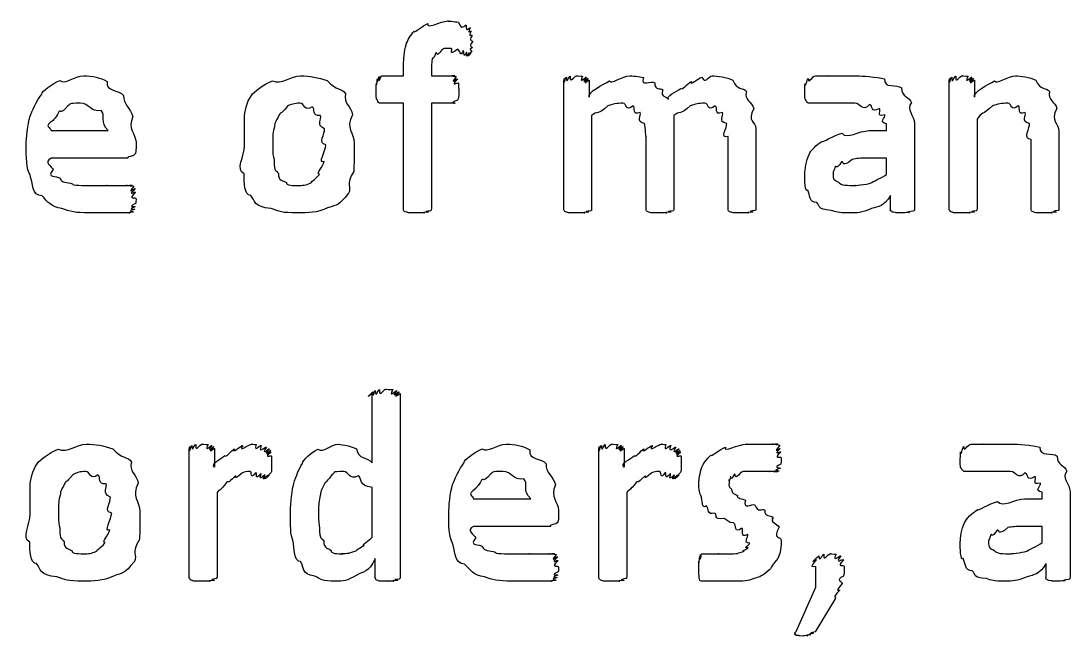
# Model space of a CAD drawing. Header units: millimetres. Extents: x 0 to 216, y 0 to 279.
# Drawn here: x 89.66 to 103.15, y 85.36 to 93.28 of the extents above; entities that cross this region are included whole.
import ezdxf

# ---------------------------------------------------------------- set-up
doc = ezdxf.new("R2010")
doc.units = ezdxf.units.MM
doc.layers.get('0').update_dxf_attribs({"linetype": 'CONTINUOUS'})

msp = doc.modelspace()

# ---------------------------------------------------------------- linework, layer by layer
at = {"color": 0}
for p, q in [((95.4648, 93.0067), (95.4648, 93.0067)), ((94.5776, 92.571), (94.5776, 92.7199)), ((94.9357, 92.6814), (94.9357, 92.571)), ((94.2964, 92.571), (94.5776, 92.571)), ((94.9357, 92.571), (95.2391, 92.571)), ((96.6378, 90.8625), (96.6378, 92.516)), ((96.9627, 92.516), (96.9627, 92.2955)), ((101.593, 90.8625), (101.593, 92.516)), ((101.918, 92.516), (101.918, 92.2955)), ((94.5776, 92.2182), (94.2964, 92.2182)), ((94.5776, 90.8625), (94.5776, 92.2182)), ((95.2391, 92.2182), (94.9357, 92.2182)), ((94.9357, 92.2182), (94.9357, 90.8625)), ((96.9959, 92.0584), (96.9959, 90.8625)), ((98.0542, 92.0584), (98.0542, 90.8625)), ((101.951, 92.0143), (101.951, 90.8625)), ((90.0465, 91.8655), (90.7796, 91.8655)), ((99.1073, 91.893), (99.1073, 90.8625)), ((100.562, 91.8655), (100.788, 91.8655)), ((100.788, 91.8655), (100.788, 91.9536)), ((101.147, 91.9593), (101.147, 90.8625)), ((103.004, 91.8545), (103.004, 90.8625)), ((91.138, 91.7166), (91.138, 91.6562)), ((97.6962, 90.8625), (97.6962, 91.7885)), ((98.7489, 90.8625), (98.7489, 91.7885)), ((102.646, 90.8625), (102.646, 91.7497)), ((93.5799, 91.6838), (93.5799, 91.6838)), ((93.9437, 91.7056), (93.9437, 91.7056)), ((91.0332, 91.5127), (90.0465, 91.5127)), ((100.788, 91.5127), (100.551, 91.5127)), ((100.788, 91.3035), (100.788, 91.5127)), ((100.838, 90.8625), (100.838, 91.0332)), ((94.1751, 87.5908), (94.1751, 88.4837)), ((94.5335, 88.4837), (94.5335, 86.1247)), ((91.8228, 86.1247), (91.8228, 87.7782)), ((92.148, 87.7782), (92.148, 87.5358)), ((97.0883, 86.1247), (97.0883, 87.7782)), ((97.4136, 87.7782), (97.4136, 87.5358)), ((92.8811, 87.5965), (92.8811, 87.5965)), ((98.1467, 87.5965), (98.1467, 87.5965)), ((94.1751, 86.6373), (94.1751, 87.2765)), ((92.1812, 87.2105), (92.1812, 86.1247)), ((95.4786, 87.128), (96.212, 87.128)), ((97.4467, 87.2105), (97.4467, 86.1247)), ((102.562, 87.128), (102.788, 87.128)), ((102.788, 87.128), (102.788, 87.2162)), ((103.146, 87.2215), (103.146, 86.1247)), ((90.8251, 86.946), (90.8251, 86.946)), ((91.1888, 86.9678), (91.1888, 86.9678)), ((96.5701, 86.9791), (96.5701, 86.9184)), ((96.4653, 86.7752), (95.4786, 86.7752)), ((102.788, 86.7752), (102.551, 86.7752)), ((102.788, 86.5657), (102.788, 86.7752)), ((99.4322, 86.5875), (99.4322, 86.5875)), ((94.2139, 86.13), (94.2139, 86.3618)), ((99.8802, 85.9924), (99.8802, 86.257)), ((100.244, 86.257), (100.244, 86.257)), ((102.838, 86.1247), (102.838, 86.2954)), ((99.6266, 85.4244), (99.8802, 85.9924)), ((100.128, 85.8435), (99.8693, 85.4191))]:
    msp.add_line(p, q, dxfattribs=at)
for points in [[(94.7152, 93.1443), (94.7166, 93.1139), (94.8214, 93.2215), (94.8916, 93.2437)], [(94.8916, 93.2437), (94.8602, 93.158), (95.0517, 93.2766), (95.1509, 93.2766)], [(95.1509, 93.2766), (95.1205, 93.2766), (95.2391, 93.2713), (95.2832, 93.26)], [(95.2832, 93.26), (95.3273, 93.1362), (95.3604, 93.2353), (95.3823, 93.2215)], [(95.3823, 93.2215), (95.3742, 93.1115), (95.4236, 93.1997), (95.432, 93.1884)], [(94.6108, 92.9679), (94.6245, 93.0257), (94.6711, 93.1002), (94.7152, 93.1443)], [(95.432, 93.1884), (95.3893, 93.0892), (95.4444, 93.1623), (95.4486, 93.1443)], [(95.4486, 93.1443), (95.4003, 93.0561), (95.4595, 93.1115), (95.4595, 93.0892)], [(95.4595, 93.0892), (95.4045, 93.012), (95.4648, 93.0395), (95.4648, 93.0067)], [(94.5776, 92.7199), (94.5776, 92.7654), (94.5885, 92.8977), (94.6108, 92.9679)], [(95.4595, 92.9294), (95.4003, 92.9128), (95.4567, 92.9019), (95.4539, 92.891)], [(95.4648, 93.0067), (95.4045, 92.946), (95.4624, 92.9474), (95.4595, 92.9294)], [(94.947, 92.7915), (94.9332, 92.6881), (94.9357, 92.7255), (94.9357, 92.6814)], [(94.9911, 92.8688), (94.9523, 92.7502), (94.9579, 92.8247), (94.947, 92.7915)], [(95.068, 92.9072), (94.9925, 92.7876), (95.0129, 92.8867), (94.9911, 92.8688)], [(95.1893, 92.9238), (95.0542, 92.9238), (95.1011, 92.9185), (95.068, 92.9072)], [(95.2775, 92.9128), (95.1357, 92.8053), (95.2225, 92.9238), (95.1893, 92.9238)], [(95.3438, 92.8963), (95.305, 92.7943), (95.3022, 92.9086), (95.2775, 92.9128)], [(95.3879, 92.8744), (95.341, 92.7806), (95.3615, 92.8882), (95.3438, 92.8963)], [(95.4207, 92.8688), (95.3671, 92.7696), (95.4017, 92.8702), (95.3879, 92.8744)], [(95.4373, 92.8744), (95.3823, 92.7696), (95.4278, 92.8688), (95.4207, 92.8688)], [(95.4539, 92.891), (95.3932, 92.7763), (95.4444, 92.8769), (95.4373, 92.8744)], [(90.1569, 92.5103), (90.2229, 92.4525), (90.351, 92.571), (90.4656, 92.571)], [(90.4656, 92.571), (90.5715, 92.571), (90.6833, 92.5463), (90.7687, 92.4994)], [(92.891, 92.505), (93.0092, 92.4525), (93.1333, 92.571), (93.2547, 92.571)], [(93.2547, 92.571), (93.3619, 92.571), (93.4819, 92.5505), (93.5965, 92.5103)], [(94.2301, 92.4775), (94.2315, 92.4126), (94.2372, 92.5174), (94.2414, 92.5326)], [(94.2414, 92.5326), (94.2428, 92.4415), (94.2552, 92.5558), (94.2633, 92.5601)], [(94.2633, 92.5601), (94.2605, 92.4525), (94.2855, 92.571), (94.2964, 92.571)], [(95.2391, 92.571), (95.1424, 92.571), (95.2514, 92.5671), (95.2556, 92.5601)], [(95.2556, 92.5601), (95.1537, 92.4415), (95.268, 92.5463), (95.2722, 92.5326)], [(95.2722, 92.5326), (95.1646, 92.4126), (95.2832, 92.4994), (95.2832, 92.4775)], [(96.6378, 92.516), (96.6378, 92.4235), (96.6392, 92.5297), (96.6431, 92.5382)], [(96.6431, 92.5382), (96.6445, 92.4387), (96.6555, 92.5505), (96.6706, 92.5544)], [(96.6706, 92.5544), (96.6735, 92.45), (96.701, 92.5657), (96.7204, 92.5657)], [(96.7204, 92.5657), (96.7147, 92.4525), (96.7701, 92.571), (96.8029, 92.571)], [(96.8029, 92.571), (96.7768, 92.571), (96.8583, 92.5682), (96.8802, 92.5657)], [(96.8802, 92.5657), (96.8209, 92.45), (96.9186, 92.5615), (96.9299, 92.5544)], [(96.9299, 92.5544), (96.8431, 92.4387), (96.9479, 92.5449), (96.9518, 92.5382)], [(96.9518, 92.5382), (96.8541, 92.4235), (96.9627, 92.523), (96.9627, 92.516)], [(97.2273, 92.505), (97.233, 92.4525), (97.3984, 92.571), (97.4866, 92.571)], [(97.4866, 92.571), (97.5046, 92.571), (97.6104, 92.5629), (97.663, 92.5491)], [(97.663, 92.5491), (97.6104, 92.4235), (97.765, 92.5117), (97.8062, 92.4828)], [(98.2804, 92.4994), (98.2472, 92.4306), (98.3686, 92.5435), (98.4127, 92.5544)], [(98.4127, 92.5544), (98.4525, 92.4525), (98.5008, 92.571), (98.5449, 92.571)], [(98.5449, 92.571), (98.6028, 92.571), (98.7393, 92.552), (98.8095, 92.516)], [(99.7409, 92.4719), (99.7465, 92.4084), (99.7603, 92.516), (99.7797, 92.5382)], [(99.7797, 92.5382), (99.7825, 92.4525), (99.8291, 92.571), (99.8732, 92.571)], [(99.8732, 92.571), (99.8707, 92.571), (99.9684, 92.571), (100.028, 92.571)], [(100.028, 92.571), (99.9892, 92.571), (100.149, 92.571), (100.215, 92.571)], [(100.215, 92.571), (100.243, 92.571), (100.354, 92.571), (100.425, 92.571)], [(100.425, 92.571), (100.444, 92.571), (100.668, 92.5572), (100.761, 92.5326)], [(100.761, 92.5326), (100.746, 92.4017), (100.926, 92.4676), (100.981, 92.4168)], [(101.593, 92.516), (101.593, 92.4235), (101.594, 92.5297), (101.599, 92.5382)], [(101.599, 92.5382), (101.6, 92.4387), (101.611, 92.5505), (101.626, 92.5544)], [(101.626, 92.5544), (101.629, 92.45), (101.656, 92.5657), (101.676, 92.5657)], [(101.676, 92.5657), (101.67, 92.4525), (101.725, 92.571), (101.758, 92.571)], [(101.758, 92.571), (101.732, 92.571), (101.813, 92.5682), (101.836, 92.5657)], [(101.836, 92.5657), (101.776, 92.45), (101.874, 92.5615), (101.885, 92.5544)], [(101.885, 92.5544), (101.799, 92.4387), (101.903, 92.5449), (101.907, 92.5382)], [(101.907, 92.5382), (101.81, 92.4235), (101.918, 92.523), (101.918, 92.516)], [(102.177, 92.505), (102.188, 92.4525), (102.355, 92.571), (102.447, 92.571)], [(102.447, 92.571), (102.5, 92.571), (102.636, 92.552), (102.707, 92.516)], [(89.9252, 92.3339), (89.9213, 92.3727), (90.0645, 92.4691), (90.1569, 92.5103)], [(90.7687, 92.4994), (90.7411, 92.3618), (90.9228, 92.3946), (90.9782, 92.3177)], [(92.6207, 92.3177), (92.6539, 92.3643), (92.7724, 92.4609), (92.891, 92.505)], [(93.5965, 92.5103), (93.7122, 92.3756), (93.792, 92.4168), (93.8332, 92.3396)], [(94.2248, 92.3946), (94.2248, 92.3685), (94.2262, 92.4553), (94.2301, 92.4775)], [(94.2414, 92.257), (94.2248, 92.2736), (94.2248, 92.3315), (94.2248, 92.3946)], [(95.2885, 92.3946), (95.286, 92.2736), (95.2832, 92.286), (95.2722, 92.257)], [(95.2832, 92.4775), (95.286, 92.3685), (95.2885, 92.4278), (95.2885, 92.3946)], [(96.9627, 92.2955), (96.9465, 92.3643), (97.1419, 92.4609), (97.2273, 92.505)], [(97.8062, 92.4828), (97.809, 92.3685), (97.8807, 92.425), (97.911, 92.3893)], [(97.911, 92.3893), (97.8683, 92.2955), (97.9632, 92.3121), (97.9826, 92.268)], [(97.9826, 92.268), (97.9413, 92.3064), (98.0888, 92.3685), (98.1371, 92.4059)], [(98.1371, 92.4059), (98.159, 92.3837), (98.2363, 92.4775), (98.2804, 92.4994)], [(98.8095, 92.516), (98.8646, 92.3794), (98.9418, 92.4292), (98.9859, 92.3671)], [(99.7356, 92.3727), (99.7356, 92.3643), (99.737, 92.45), (99.7409, 92.4719)], [(100.981, 92.4168), (100.977, 92.2983), (101.082, 92.3011), (101.108, 92.2239)], [(101.918, 92.2955), (101.898, 92.3643), (102.092, 92.4609), (102.177, 92.505)], [(102.707, 92.516), (102.762, 92.3794), (102.839, 92.4292), (102.883, 92.3671)], [(89.7763, 92.0531), (89.7957, 92.0997), (89.862, 92.257), (89.9252, 92.3339)], [(90.9782, 92.3177), (90.9683, 92.2073), (91.0731, 92.1494), (91.0992, 92.0475)], [(92.5326, 92.0365), (92.5326, 92.0888), (92.5615, 92.2405), (92.6207, 92.3177)], [(93.8332, 92.3396), (93.7962, 92.2253), (93.9063, 92.1755), (93.9214, 92.0694)], [(94.2964, 92.2182), (94.2467, 92.2182), (94.2523, 92.2306), (94.2414, 92.257)], [(95.2722, 92.257), (95.1509, 92.2182), (95.2528, 92.2182), (95.2391, 92.2182)], [(98.9859, 92.3671), (98.9528, 92.2584), (99.0604, 92.2362), (99.0794, 92.1523)], [(99.7356, 92.3064), (99.7356, 92.2983), (99.7356, 92.3505), (99.7356, 92.3727)], [(99.7521, 92.257), (99.7384, 92.2584), (99.7384, 92.2874), (99.7356, 92.3064)], [(99.774, 92.2295), (99.7536, 92.232), (99.7589, 92.2457), (99.7521, 92.257)], [(102.883, 92.3671), (102.85, 92.2584), (102.957, 92.2362), (102.977, 92.1523)], [(90.2614, 92.1854), (90.1569, 92.0598), (90.1788, 92.1413), (90.1457, 92.1082)], [(90.4215, 92.2182), (90.2476, 92.2182), (90.3083, 92.2073), (90.2614, 92.1854)], [(90.6914, 92.1247), (90.5454, 92.0997), (90.5425, 92.2182), (90.4215, 92.2182)], [(90.7796, 91.8655), (90.6667, 91.9759), (90.7535, 92.0612), (90.6914, 92.1247)], [(93.0836, 92.1798), (92.9763, 92.0489), (93.0081, 92.1163), (92.9792, 92.0694)], [(93.2437, 92.2182), (93.1788, 92.2182), (93.1277, 92.2045), (93.0836, 92.1798)], [(93.4036, 92.1741), (93.3041, 92.0997), (93.3055, 92.2182), (93.2437, 92.2182)], [(93.5083, 92.0584), (93.3923, 92.0447), (93.4477, 92.148), (93.4036, 92.1741)], [(97.2054, 92.1854), (97.0703, 92.0598), (97.0732, 92.1247), (96.9959, 92.0584)], [(97.3984, 92.2182), (97.3169, 92.2182), (97.2714, 92.2073), (97.2054, 92.1854)], [(97.5307, 92.1854), (97.4316, 92.0997), (97.4492, 92.2182), (97.3984, 92.2182)], [(97.6189, 92.0972), (97.5046, 92.0598), (97.5663, 92.166), (97.5307, 92.1854)], [(98.2638, 92.1854), (98.1287, 92.0598), (98.1315, 92.1247), (98.0542, 92.0584)], [(98.4511, 92.2182), (98.3714, 92.2182), (98.3259, 92.2073), (98.2638, 92.1854)], [(98.5834, 92.1854), (98.4857, 92.0997), (98.5023, 92.2182), (98.4511, 92.2182)], [(98.6772, 92.0972), (98.5629, 92.0598), (98.6236, 92.166), (98.5834, 92.1854)], [(99.0794, 92.1523), (98.9887, 91.9759), (99.1073, 91.984), (99.1073, 91.893)], [(99.8015, 92.2182), (99.7687, 92.2182), (99.7811, 92.2211), (99.774, 92.2295)], [(99.8732, 92.2182), (99.7934, 92.2182), (99.8153, 92.2182), (99.8015, 92.2182)], [(99.9945, 92.2182), (99.8594, 92.2182), (99.9063, 92.2182), (99.8732, 92.2182)], [(100.16, 92.2182), (100.073, 92.2182), (100.041, 92.2182), (99.9945, 92.2182)], [(100.38, 92.2182), (100.201, 92.2182), (100.226, 92.2182), (100.16, 92.2182)], [(100.568, 92.2017), (100.474, 92.0997), (100.453, 92.2182), (100.38, 92.2182)], [(100.695, 92.1523), (100.576, 92.0778), (100.619, 92.1907), (100.568, 92.2017)], [(100.766, 92.0694), (100.642, 92.0337), (100.728, 92.13), (100.695, 92.1523)], [(101.108, 92.2239), (101.028, 92.1438), (101.147, 92.0584), (101.147, 91.9593)], [(102.15, 92.1854), (102.019, 92.0598), (102.02, 92.1096), (101.951, 92.0143)], [(102.348, 92.2182), (102.266, 92.2182), (102.216, 92.2073), (102.15, 92.1854)], [(102.481, 92.1854), (102.383, 92.0997), (102.399, 92.2182), (102.348, 92.2182)], [(102.569, 92.0972), (102.456, 92.0598), (102.517, 92.166), (102.481, 92.1854)], [(102.977, 92.1523), (102.886, 91.9759), (103.004, 91.9716), (103.004, 91.8545)], [(89.7269, 91.6838), (89.7269, 91.7621), (89.7435, 91.9427), (89.7763, 92.0531)], [(90.074, 91.9977), (89.9389, 91.9124), (90.0465, 91.9124), (90.0465, 91.8655)], [(90.1457, 92.1082), (90.0934, 91.9977), (90.092, 92.0418), (90.074, 91.9977)], [(91.0992, 92.0475), (91.0195, 91.8834), (91.138, 91.8337), (91.138, 91.7166)], [(92.5326, 91.6725), (92.5326, 91.7512), (92.5326, 91.9261), (92.5326, 92.0365)], [(92.9792, 92.0694), (92.9185, 91.9536), (92.9266, 91.9649), (92.9128, 91.8986)], [(93.5634, 91.8877), (93.4434, 91.9455), (93.533, 92.0101), (93.5083, 92.0584)], [(93.9214, 92.0694), (93.8251, 91.8944), (93.9437, 91.8408), (93.9437, 91.7056)], [(97.6739, 91.9593), (97.5526, 91.9826), (97.6436, 92.0598), (97.6189, 92.0972)], [(98.7323, 91.9593), (98.6109, 91.9826), (98.7019, 92.0598), (98.6772, 92.0972)], [(100.788, 91.9536), (100.673, 91.9674), (100.78, 92.0365), (100.766, 92.0694)], [(102.624, 91.9593), (102.504, 91.9826), (102.593, 92.0598), (102.569, 92.0972)], [(92.9128, 91.8986), (92.892, 91.8242), (92.8963, 91.7677), (92.8963, 91.6947)], [(93.5799, 91.6838), (93.4653, 91.7003), (93.5743, 91.8242), (93.5634, 91.8877)], [(97.6962, 91.7885), (97.6962, 91.7582), (97.6877, 91.9067), (97.6739, 91.9593)], [(98.7489, 91.7885), (98.6331, 91.7582), (98.7432, 91.9067), (98.7323, 91.9593)], [(100.215, 91.8326), (100.276, 91.7469), (100.433, 91.8655), (100.562, 91.8655)], [(102.646, 91.7497), (102.53, 91.7582), (102.638, 91.9067), (102.624, 91.9593)], [(99.7906, 91.5568), (99.8128, 91.6122), (99.8859, 91.6838), (99.9561, 91.7279)], [(99.9561, 91.7279), (99.9518, 91.7028), (100.112, 91.8104), (100.215, 91.8326)], [(89.7763, 91.2978), (89.7269, 91.3613), (89.7269, 91.5363), (89.7269, 91.6838)], [(91.138, 91.6562), (91.138, 91.5568), (91.1271, 91.5681), (91.1049, 91.5458)], [(92.5269, 91.3088), (92.414, 91.3652), (92.5326, 91.5363), (92.5326, 91.6725)], [(92.8963, 91.6947), (92.892, 91.5596), (92.9019, 91.5515), (92.9128, 91.4852)], [(93.5577, 91.4686), (93.4653, 91.4315), (93.5799, 91.6065), (93.5799, 91.6838)], [(93.9437, 91.7056), (93.9437, 91.5088), (93.9408, 91.452), (93.938, 91.3419)], [(90.0465, 91.5127), (89.9389, 91.4576), (90.0546, 91.4079), (90.074, 91.3638)], [(91.1049, 91.5458), (90.9754, 91.5127), (91.0579, 91.5127), (91.0332, 91.5127)], [(92.9128, 91.4852), (92.9143, 91.3144), (92.9418, 91.3652), (92.9679, 91.3144)], [(93.497, 91.3035), (93.4392, 91.3035), (93.5468, 91.4054), (93.5577, 91.4686)], [(99.7356, 91.3144), (99.7356, 91.3543), (99.7536, 91.4866), (99.7906, 91.5568)], [(100.21, 91.4633), (100.132, 91.3476), (100.145, 91.4273), (100.127, 91.4026)], [(100.347, 91.4961), (100.205, 91.3765), (100.245, 91.477), (100.21, 91.4633)], [(100.551, 91.5127), (100.437, 91.5127), (100.405, 91.5074), (100.347, 91.4961)], [(90.074, 91.3638), (89.9763, 91.2551), (90.121, 91.2869), (90.1622, 91.2537)], [(92.6151, 91.0332), (92.5283, 91.0347), (92.5269, 91.2012), (92.5269, 91.3088)], [(92.9679, 91.3144), (92.9651, 91.2153), (93.0286, 91.2276), (93.0727, 91.1987)], [(93.938, 91.3419), (93.8223, 91.1737), (93.9161, 91.1408), (93.872, 91.0608)], [(99.774, 91.0992), (99.7356, 91.0636), (99.7356, 91.2329), (99.7356, 91.3144)], [(100.127, 91.4026), (100.095, 91.2992), (100.099, 91.3543), (100.099, 91.3253)], [(100.099, 91.3253), (100.095, 91.2178), (100.123, 91.2329), (100.171, 91.204)], [(89.9308, 91.0276), (89.7957, 91.0276), (89.8123, 91.1902), (89.7763, 91.2978)], [(90.1622, 91.2537), (90.1746, 91.1931), (90.2561, 91.2001), (90.322, 91.1821)], [(90.322, 91.1821), (90.3069, 91.1599), (90.4681, 91.1599), (90.5648, 91.1599)], [(93.0727, 91.1987), (93.0533, 91.1599), (93.1718, 91.1599), (93.2381, 91.1599)], [(93.2381, 91.1599), (93.296, 91.1599), (93.3482, 91.1722), (93.3923, 91.1987)], [(93.3923, 91.1987), (93.3842, 91.211), (93.4709, 91.2594), (93.497, 91.3035)], [(100.171, 91.204), (100.195, 91.1599), (100.294, 91.1599), (100.386, 91.1599)], [(100.386, 91.1599), (100.36, 91.1599), (100.526, 91.1712), (100.59, 91.1931)], [(100.59, 91.1931), (100.602, 91.2068), (100.718, 91.2551), (100.788, 91.3035)], [(90.5648, 91.1599), (90.5979, 91.1599), (90.7094, 91.1599), (90.7687, 91.1599)], [(90.7687, 91.1599), (90.715, 91.1599), (90.8763, 91.1599), (90.9175, 91.1599)], [(90.9175, 91.1599), (90.9175, 91.1599), (90.9959, 91.1599), (91.0223, 91.1599)], [(91.0223, 91.1599), (90.9726, 91.1599), (91.0731, 91.1599), (91.0883, 91.1599)], [(91.0883, 91.1599), (90.9973, 91.1599), (91.1063, 91.156), (91.1105, 91.149)], [(91.1105, 91.149), (91.0085, 91.0304), (91.1229, 91.1352), (91.1271, 91.1214)], [(91.1271, 91.1214), (91.0167, 91.0057), (91.1324, 91.0939), (91.1324, 91.0717)], [(91.1324, 91.0717), (91.0195, 90.9616), (91.138, 91.0223), (91.138, 90.9891)], [(93.872, 91.0608), (93.7341, 90.8953), (93.7369, 90.9175), (93.6018, 90.8734)], [(99.8897, 90.9394), (99.7906, 90.9394), (99.803, 91.0361), (99.774, 91.0992)], [(90.1845, 90.8625), (90.0493, 90.8801), (89.9996, 90.9532), (89.9308, 91.0276)], [(91.1324, 90.9285), (91.0167, 90.8734), (91.1296, 90.8981), (91.1271, 90.8844)], [(91.138, 90.9891), (91.138, 90.9066), (91.1352, 90.9465), (91.1324, 90.9285)], [(92.8744, 90.8625), (92.6454, 90.8844), (92.673, 90.9588), (92.6151, 91.0332)], [(100.072, 90.8403), (99.8897, 90.8512), (99.9409, 90.8953), (99.8897, 90.9394)], [(100.838, 91.0332), (100.75, 90.8801), (100.683, 90.8981), (100.595, 90.8625)], [(90.5316, 90.8071), (90.3661, 90.8071), (90.2836, 90.8251), (90.1845, 90.8625)], [(90.7464, 90.8071), (90.5757, 90.8071), (90.6089, 90.8071), (90.5316, 90.8071)], [(90.9228, 90.8071), (90.8251, 90.8071), (90.8128, 90.8071), (90.7464, 90.8071)], [(91.0498, 90.8071), (90.9285, 90.8071), (90.974, 90.8071), (90.9228, 90.8071)], [(91.1049, 90.8184), (90.9948, 90.8071), (91.083, 90.8071), (91.0498, 90.8071)], [(91.1214, 90.8512), (91.0057, 90.8251), (91.1119, 90.8293), (91.1049, 90.8184)], [(91.1271, 90.8844), (91.0124, 90.8473), (91.1243, 90.8625), (91.1214, 90.8512)], [(93.2215, 90.8071), (92.9954, 90.8071), (92.9915, 90.8251), (92.8744, 90.8625)], [(93.6018, 90.8734), (93.4653, 90.8071), (93.3429, 90.8071), (93.2215, 90.8071)], [(94.5829, 90.8346), (94.5776, 90.8322), (94.5776, 90.8512), (94.5776, 90.8625)], [(94.6161, 90.8184), (94.5885, 90.8209), (94.59, 90.8308), (94.5829, 90.8346)], [(94.6711, 90.8071), (94.6175, 90.8099), (94.6298, 90.8142), (94.6161, 90.8184)], [(94.7593, 90.8071), (94.6616, 90.8071), (94.6933, 90.8071), (94.6711, 90.8071)], [(94.8422, 90.8071), (94.7318, 90.8071), (94.7924, 90.8071), (94.7593, 90.8071)], [(94.8972, 90.8184), (94.7759, 90.8099), (94.8641, 90.8099), (94.8422, 90.8071)], [(94.9247, 90.8346), (94.8048, 90.8209), (94.911, 90.8251), (94.8972, 90.8184)], [(94.9357, 90.8625), (94.9332, 90.8322), (94.9318, 90.8417), (94.9247, 90.8346)], [(96.6431, 90.8403), (96.6378, 90.836), (96.6378, 90.854), (96.6378, 90.8625)], [(96.6706, 90.8184), (96.6488, 90.8209), (96.6502, 90.8322), (96.6431, 90.8403)], [(96.726, 90.8071), (96.6735, 90.8099), (96.6844, 90.8142), (96.6706, 90.8184)], [(96.8142, 90.8071), (96.7218, 90.8071), (96.7507, 90.8071), (96.726, 90.8071)], [(96.9024, 90.8071), (96.792, 90.8071), (96.8498, 90.8071), (96.8142, 90.8071)], [(96.9574, 90.8184), (96.8389, 90.8099), (96.9271, 90.8099), (96.9024, 90.8071)], [(96.985, 90.8346), (96.865, 90.8209), (96.9712, 90.8251), (96.9574, 90.8184)], [(96.9959, 90.8625), (96.9931, 90.8322), (96.992, 90.8417), (96.985, 90.8346)], [(97.7015, 90.8346), (97.6962, 90.8322), (97.6962, 90.8512), (97.6962, 90.8625)], [(97.729, 90.8184), (97.7071, 90.8209), (97.7085, 90.8308), (97.7015, 90.8346)], [(97.7844, 90.8071), (97.7318, 90.8099), (97.7427, 90.8142), (97.729, 90.8184)], [(97.8725, 90.8071), (97.7801, 90.8071), (97.809, 90.8071), (97.7844, 90.8071)], [(97.9607, 90.8071), (97.8503, 90.8071), (97.9082, 90.8071), (97.8725, 90.8071)], [(98.0158, 90.8184), (97.8944, 90.8099), (97.9826, 90.8099), (97.9607, 90.8071)], [(98.0433, 90.8346), (97.9234, 90.8209), (98.0295, 90.8251), (98.0158, 90.8184)], [(98.0542, 90.8625), (98.0514, 90.8322), (98.0503, 90.8417), (98.0433, 90.8346)], [(98.7545, 90.8346), (98.7503, 90.8322), (98.7489, 90.8512), (98.7489, 90.8625)], [(98.7873, 90.8184), (98.7612, 90.8209), (98.7612, 90.8308), (98.7545, 90.8346)], [(98.8427, 90.8071), (98.7901, 90.8099), (98.8011, 90.8142), (98.7873, 90.8184)], [(98.9309, 90.8071), (98.8342, 90.8071), (98.8646, 90.8071), (98.8427, 90.8071)], [(99.0134, 90.8071), (98.9044, 90.8071), (98.9637, 90.8071), (98.9309, 90.8071)], [(99.0685, 90.8184), (98.9528, 90.8099), (99.0381, 90.8099), (99.0134, 90.8071)], [(99.096, 90.8403), (98.9775, 90.8209), (99.0822, 90.8251), (99.0685, 90.8184)], [(99.1073, 90.8625), (99.1073, 90.836), (99.103, 90.8473), (99.096, 90.8403)], [(100.314, 90.8071), (100.15, 90.8071), (100.145, 90.8184), (100.072, 90.8403)], [(100.595, 90.8625), (100.455, 90.8071), (100.414, 90.8071), (100.314, 90.8071)], [(100.855, 90.8293), (100.823, 90.8293), (100.838, 90.8473), (100.838, 90.8625)], [(100.904, 90.8128), (100.845, 90.8142), (100.866, 90.8209), (100.855, 90.8293)], [(100.992, 90.8071), (100.889, 90.8071), (100.926, 90.8085), (100.904, 90.8128)], [(101.08, 90.8128), (100.966, 90.8071), (101.032, 90.8071), (100.992, 90.8071)], [(101.13, 90.8293), (101.006, 90.8142), (101.103, 90.8156), (101.08, 90.8128)], [(101.147, 90.8625), (101.147, 90.8293), (101.141, 90.836), (101.13, 90.8293)], [(101.599, 90.8403), (101.593, 90.836), (101.593, 90.854), (101.593, 90.8625)], [(101.626, 90.8184), (101.604, 90.8209), (101.606, 90.8322), (101.599, 90.8403)], [(101.681, 90.8071), (101.629, 90.8099), (101.64, 90.8142), (101.626, 90.8184)], [(101.769, 90.8071), (101.677, 90.8071), (101.706, 90.8071), (101.681, 90.8071)], [(101.858, 90.8071), (101.747, 90.8071), (101.805, 90.8071), (101.769, 90.8071)], [(101.913, 90.8184), (101.794, 90.8099), (101.883, 90.8099), (101.858, 90.8071)], [(101.94, 90.8346), (101.82, 90.8209), (101.927, 90.8251), (101.913, 90.8184)], [(101.951, 90.8625), (101.949, 90.8322), (101.947, 90.8417), (101.94, 90.8346)], [(102.651, 90.8346), (102.647, 90.8322), (102.646, 90.8512), (102.646, 90.8625)], [(102.679, 90.8184), (102.658, 90.8209), (102.658, 90.8308), (102.651, 90.8346)], [(102.734, 90.8071), (102.684, 90.8099), (102.693, 90.8142), (102.679, 90.8184)], [(102.828, 90.8071), (102.731, 90.8071), (102.759, 90.8071), (102.734, 90.8071)], [(102.911, 90.8071), (102.802, 90.8071), (102.861, 90.8071), (102.828, 90.8071)], [(102.966, 90.8184), (102.85, 90.8099), (102.935, 90.8099), (102.911, 90.8071)], [(102.993, 90.8403), (102.875, 90.8209), (102.979, 90.8251), (102.966, 90.8184)], [(103.004, 90.8625), (103.004, 90.836), (103, 90.8473), (102.993, 90.8403)], [(94.1751, 88.4837), (94.0594, 88.3916), (94.1765, 88.4975), (94.1807, 88.5059)], [(94.1807, 88.5059), (94.1874, 88.4068), (94.1987, 88.5183), (94.2139, 88.5225)], [(94.2139, 88.5225), (94.2164, 88.4135), (94.2467, 88.5292), (94.2689, 88.5335)], [(94.2689, 88.5335), (94.2605, 88.4206), (94.3183, 88.5391), (94.3515, 88.5391)], [(94.3515, 88.5391), (94.331, 88.5391), (94.4178, 88.5363), (94.4397, 88.5335)], [(94.4397, 88.5335), (94.3751, 88.4135), (94.4785, 88.5254), (94.4894, 88.5225)], [(94.4894, 88.5225), (94.4012, 88.4068), (94.5141, 88.5126), (94.5226, 88.5059)], [(94.5226, 88.5059), (94.415, 88.3916), (94.5335, 88.4908), (94.5335, 88.4837)], [(90.1361, 87.7672), (90.2547, 87.715), (90.3785, 87.8336), (90.4998, 87.8336)], [(90.4998, 87.8336), (90.6074, 87.8336), (90.7274, 87.8127), (90.8417, 87.7729)], [(91.8228, 87.7782), (91.8228, 87.6861), (91.8242, 87.7919), (91.8284, 87.8004)], [(91.8284, 87.8004), (91.8298, 87.7013), (91.8408, 87.8127), (91.8559, 87.817)], [(91.8559, 87.817), (91.8587, 87.7122), (91.8863, 87.8279), (91.9057, 87.8279)], [(91.9057, 87.8279), (91.9, 87.715), (91.9551, 87.8336), (91.9882, 87.8336)], [(91.9882, 87.8336), (91.9621, 87.8336), (92.0433, 87.8307), (92.0655, 87.8279)], [(92.0655, 87.8279), (92.0062, 87.7122), (92.1039, 87.8237), (92.1149, 87.817)], [(92.1149, 87.817), (92.0281, 87.7013), (92.1329, 87.8071), (92.1371, 87.8004)], [(92.1371, 87.8004), (92.039, 87.6861), (92.148, 87.7852), (92.148, 87.7782)], [(92.4017, 87.7729), (92.3629, 87.697), (92.4747, 87.8085), (92.5117, 87.817)], [(92.5117, 87.817), (92.4401, 87.715), (92.5904, 87.8336), (92.6275, 87.8336)], [(92.6275, 87.8336), (92.6084, 87.8336), (92.6606, 87.8307), (92.6828, 87.8279)], [(92.6828, 87.8279), (92.6525, 87.7122), (92.7269, 87.8237), (92.7488, 87.817)], [(92.7488, 87.817), (92.7005, 87.697), (92.7957, 87.8018), (92.8151, 87.7947)], [(93.4752, 87.7672), (93.5524, 87.715), (93.6406, 87.8336), (93.7398, 87.8336)], [(93.7398, 87.8336), (93.7355, 87.8336), (93.901, 87.8127), (93.9712, 87.7729)], [(95.589, 87.7729), (95.655, 87.715), (95.7834, 87.8336), (95.8977, 87.8336)], [(95.8977, 87.8336), (96.0039, 87.8336), (96.1154, 87.8085), (96.2007, 87.7616)], [(97.0883, 87.7782), (97.0883, 87.6861), (97.0897, 87.7919), (97.094, 87.8004)], [(97.094, 87.8004), (97.095, 87.7013), (97.1063, 87.8127), (97.1215, 87.817)], [(97.1215, 87.817), (97.1243, 87.7122), (97.1518, 87.8279), (97.1709, 87.8279)], [(97.1709, 87.8279), (97.1656, 87.715), (97.2206, 87.8336), (97.2538, 87.8336)], [(97.2538, 87.8336), (97.2273, 87.8336), (97.3088, 87.8307), (97.3307, 87.8279)], [(97.3307, 87.8279), (97.2714, 87.7122), (97.3695, 87.8237), (97.3804, 87.817)], [(97.3804, 87.817), (97.2936, 87.7013), (97.3984, 87.8071), (97.4026, 87.8004)], [(97.4026, 87.8004), (97.3046, 87.6861), (97.4136, 87.7852), (97.4136, 87.7782)], [(97.6672, 87.7729), (97.6284, 87.697), (97.7403, 87.8085), (97.7773, 87.817)], [(97.7773, 87.817), (97.7057, 87.715), (97.856, 87.8336), (97.893, 87.8336)], [(97.893, 87.8336), (97.874, 87.8336), (97.9262, 87.8307), (97.948, 87.8279)], [(97.948, 87.8279), (97.9181, 87.7122), (97.9921, 87.8237), (98.0144, 87.817)], [(98.0144, 87.817), (97.966, 87.697), (98.0613, 87.8018), (98.0803, 87.7947)], [(98.7157, 87.7947), (98.6786, 87.715), (98.8826, 87.8336), (98.9859, 87.8336)], [(98.9859, 87.8336), (98.9432, 87.8336), (99.0741, 87.8336), (99.1182, 87.8336)], [(99.1182, 87.8336), (99.1485, 87.8336), (99.2022, 87.8336), (99.2396, 87.8336)], [(99.2396, 87.8336), (99.223, 87.8336), (99.3069, 87.8336), (99.3331, 87.8336)], [(99.3331, 87.8336), (99.2738, 87.8336), (99.3771, 87.8336), (99.3881, 87.8336)], [(99.3881, 87.8336), (99.2999, 87.8336), (99.4117, 87.8279), (99.4159, 87.817)], [(99.4159, 87.817), (99.3069, 87.6928), (99.4212, 87.7919), (99.4212, 87.7782)], [(101.74, 87.7341), (101.746, 87.6709), (101.76, 87.7782), (101.779, 87.8004)], [(101.779, 87.8004), (101.782, 87.715), (101.829, 87.8336), (101.873, 87.8336)], [(101.873, 87.8336), (101.87, 87.8336), (101.968, 87.8336), (102.027, 87.8336)], [(102.027, 87.8336), (101.989, 87.8336), (102.149, 87.8336), (102.215, 87.8336)], [(102.215, 87.8336), (102.242, 87.8336), (102.354, 87.8336), (102.424, 87.8336)], [(102.424, 87.8336), (102.443, 87.8336), (102.668, 87.8198), (102.76, 87.7947)], [(89.8659, 87.5799), (89.8991, 87.6268), (90.0176, 87.7231), (90.1361, 87.7672)], [(90.8417, 87.7729), (90.9574, 87.6378), (91.0375, 87.679), (91.0788, 87.6018)], [(92.148, 87.5358), (92.0873, 87.5799), (92.239, 87.6473), (92.2803, 87.6847)], [(92.2803, 87.6847), (92.2884, 87.6529), (92.3643, 87.7507), (92.4017, 87.7729)], [(92.8151, 87.7947), (92.7379, 87.6819), (92.8455, 87.7796), (92.8536, 87.7729)], [(92.8536, 87.7729), (92.7516, 87.6681), (92.8659, 87.7577), (92.8702, 87.7507)], [(92.8702, 87.7507), (92.7597, 87.6572), (92.8758, 87.7397), (92.8758, 87.7288)], [(92.8758, 87.7288), (92.7626, 87.6349), (92.8811, 87.7013), (92.8811, 87.679)], [(92.8811, 87.679), (92.8811, 87.5937), (92.8811, 87.6321), (92.8811, 87.5965)], [(93.2766, 87.5852), (93.2794, 87.6307), (93.3979, 87.726), (93.4752, 87.7672)], [(93.9712, 87.7729), (93.9934, 87.6349), (94.1091, 87.6709), (94.1751, 87.5908)], [(95.3576, 87.5965), (95.3534, 87.6349), (95.4966, 87.7316), (95.589, 87.7729)], [(96.2007, 87.7616), (96.1732, 87.624), (96.3553, 87.6572), (96.4103, 87.5799)], [(97.4136, 87.5358), (97.3529, 87.5799), (97.5046, 87.6473), (97.5459, 87.6847)], [(97.5459, 87.6847), (97.554, 87.6529), (97.6298, 87.7507), (97.6672, 87.7729)], [(98.0803, 87.7947), (98.0034, 87.6819), (98.1107, 87.7796), (98.1191, 87.7729)], [(98.1191, 87.7729), (98.0172, 87.6681), (98.1315, 87.7577), (98.1357, 87.7507)], [(98.1357, 87.7507), (98.0253, 87.6572), (98.141, 87.7397), (98.141, 87.7288)], [(98.141, 87.7288), (98.0281, 87.6349), (98.1467, 87.7013), (98.1467, 87.679)], [(98.1467, 87.679), (98.1467, 87.5937), (98.1467, 87.6321), (98.1467, 87.5965)], [(98.4127, 87.5358), (98.425, 87.5757), (98.4761, 87.6459), (98.5284, 87.69)], [(98.5284, 87.69), (98.5284, 87.6639), (98.6413, 87.7686), (98.7157, 87.7947)], [(99.4212, 87.7782), (99.3112, 87.6681), (99.4269, 87.7507), (99.4269, 87.7288)], [(99.4269, 87.7288), (99.314, 87.6268), (99.4322, 87.6861), (99.4322, 87.6572)], [(101.735, 87.6349), (101.735, 87.6268), (101.737, 87.7122), (101.74, 87.7341)], [(102.76, 87.7947), (102.745, 87.6639), (102.926, 87.7302), (102.981, 87.679)], [(102.981, 87.679), (102.977, 87.5605), (103.081, 87.5633), (103.107, 87.4861)], [(89.7777, 87.2987), (89.7777, 87.351), (89.8066, 87.5026), (89.8659, 87.5799)], [(91.0788, 87.6018), (91.0414, 87.4875), (91.1518, 87.4377), (91.1669, 87.3319)], [(92.8811, 87.5965), (92.8811, 87.5249), (92.8811, 87.5358), (92.8811, 87.5136)], [(93.1609, 87.3044), (93.1732, 87.3552), (93.2243, 87.5083), (93.2766, 87.5852)], [(95.2087, 87.3153), (95.2281, 87.3622), (95.2941, 87.5192), (95.3576, 87.5965)], [(96.4103, 87.5799), (96.4008, 87.4695), (96.5055, 87.4116), (96.5316, 87.3097)], [(98.1467, 87.5965), (98.1467, 87.5249), (98.1467, 87.5358), (98.1467, 87.5136)], [(98.3739, 87.3538), (98.3739, 87.3442), (98.3865, 87.4808), (98.4127, 87.5358)], [(99.4269, 87.5743), (99.3112, 87.5206), (99.4241, 87.533), (99.4212, 87.5192)], [(99.4322, 87.6572), (99.4322, 87.569), (99.4297, 87.5993), (99.4269, 87.5743)], [(101.735, 87.569), (101.735, 87.5605), (101.735, 87.6131), (101.735, 87.6349)], [(101.752, 87.5192), (101.738, 87.5206), (101.738, 87.5496), (101.735, 87.569)], [(90.3291, 87.442), (90.2215, 87.3111), (90.2533, 87.3788), (90.2243, 87.3319)], [(90.4889, 87.4808), (90.424, 87.4808), (90.3732, 87.467), (90.3291, 87.442)], [(90.6487, 87.4367), (90.5496, 87.3622), (90.551, 87.4808), (90.4889, 87.4808)], [(90.7535, 87.3206), (90.6378, 87.3069), (90.6928, 87.4102), (90.6487, 87.4367)], [(92.4126, 87.4201), (92.2997, 87.3044), (92.3424, 87.3732), (92.3025, 87.3372)], [(92.5064, 87.4642), (92.3657, 87.3442), (92.4458, 87.442), (92.4126, 87.4201)], [(92.6056, 87.4808), (92.5463, 87.4808), (92.5393, 87.4751), (92.5064, 87.4642)], [(92.6772, 87.4695), (92.6056, 87.3622), (92.6303, 87.4808), (92.6056, 87.4808)], [(92.7435, 87.4529), (92.6525, 87.351), (92.7019, 87.4656), (92.6772, 87.4695)], [(92.7929, 87.4367), (92.6895, 87.34), (92.7612, 87.449), (92.7435, 87.4529)], [(92.8317, 87.431), (92.7185, 87.3291), (92.8067, 87.4324), (92.7929, 87.4367)], [(92.8536, 87.4367), (92.7407, 87.3291), (92.8426, 87.431), (92.8317, 87.431)], [(92.8702, 87.4642), (92.7516, 87.34), (92.8606, 87.4434), (92.8536, 87.4367)], [(92.8811, 87.5136), (92.8811, 87.4808), (92.8769, 87.4751), (92.8702, 87.4642)], [(93.6569, 87.4367), (93.5549, 87.3044), (93.5824, 87.3661), (93.5577, 87.3153)], [(93.8114, 87.4808), (93.6406, 87.4808), (93.701, 87.4656), (93.6569, 87.4367)], [(93.9934, 87.4254), (93.8788, 87.3622), (93.8735, 87.4808), (93.8114, 87.4808)], [(94.1751, 87.2765), (93.9959, 87.2931), (94.0513, 87.3926), (93.9934, 87.4254)], [(95.6938, 87.4476), (95.589, 87.322), (95.6109, 87.4035), (95.5781, 87.3704)], [(95.8536, 87.4808), (95.68, 87.4808), (95.7407, 87.4695), (95.6938, 87.4476)], [(96.1238, 87.3869), (95.9778, 87.3622), (95.975, 87.4808), (95.8536, 87.4808)], [(97.6782, 87.4201), (97.5653, 87.3044), (97.608, 87.3732), (97.5678, 87.3372)], [(97.7717, 87.4642), (97.6313, 87.3442), (97.7113, 87.442), (97.6782, 87.4201)], [(97.8711, 87.4808), (97.8119, 87.4808), (97.8048, 87.4751), (97.7717, 87.4642)], [(97.9428, 87.4695), (97.8711, 87.3622), (97.8958, 87.4808), (97.8711, 87.4808)], [(98.0087, 87.4529), (97.9181, 87.351), (97.9674, 87.4656), (97.9428, 87.4695)], [(98.0585, 87.4367), (97.9551, 87.34), (98.0267, 87.449), (98.0087, 87.4529)], [(98.0969, 87.431), (97.984, 87.3291), (98.0722, 87.4324), (98.0585, 87.4367)], [(98.1191, 87.4367), (98.0062, 87.3291), (98.1082, 87.431), (98.0969, 87.431)], [(98.1357, 87.4642), (98.0172, 87.34), (98.1258, 87.4434), (98.1191, 87.4367)], [(98.1467, 87.5136), (98.1467, 87.4808), (98.1424, 87.4751), (98.1357, 87.4642)], [(98.782, 87.4145), (98.7517, 87.3069), (98.7654, 87.3898), (98.7654, 87.376)], [(98.8314, 87.4476), (98.7735, 87.3333), (98.7929, 87.4282), (98.782, 87.4145)], [(98.9143, 87.4695), (98.8176, 87.351), (98.8536, 87.4586), (98.8314, 87.4476)], [(99.0353, 87.4808), (98.8882, 87.4808), (98.9499, 87.4765), (98.9143, 87.4695)], [(99.1732, 87.4808), (99.1016, 87.4808), (99.0865, 87.4808), (99.0353, 87.4808)], [(99.278, 87.4808), (99.1817, 87.4808), (99.2131, 87.4808), (99.1732, 87.4808)], [(99.3496, 87.4808), (99.241, 87.4808), (99.3069, 87.4808), (99.278, 87.4808)], [(99.3881, 87.4808), (99.278, 87.4808), (99.3676, 87.4808), (99.3496, 87.4808)], [(99.4047, 87.4861), (99.2918, 87.4808), (99.3951, 87.4808), (99.3881, 87.4808)], [(99.4212, 87.5192), (99.3027, 87.4917), (99.4117, 87.4931), (99.4047, 87.4861)], [(101.774, 87.4917), (101.753, 87.4945), (101.758, 87.5083), (101.752, 87.5192)], [(101.801, 87.4808), (101.768, 87.4808), (101.781, 87.4832), (101.774, 87.4917)], [(101.873, 87.4808), (101.793, 87.4808), (101.815, 87.4808), (101.801, 87.4808)], [(101.994, 87.4808), (101.859, 87.4808), (101.906, 87.4808), (101.873, 87.4808)], [(102.16, 87.4808), (102.073, 87.4808), (102.041, 87.4808), (101.994, 87.4808)], [(102.38, 87.4808), (102.201, 87.4808), (102.225, 87.4808), (102.16, 87.4808)], [(102.567, 87.4642), (102.474, 87.3622), (102.453, 87.4808), (102.38, 87.4808)], [(102.694, 87.4145), (102.576, 87.34), (102.618, 87.4529), (102.567, 87.4642)], [(102.766, 87.3319), (102.642, 87.2959), (102.727, 87.3926), (102.694, 87.4145)], [(103.107, 87.4861), (103.028, 87.4063), (103.146, 87.3206), (103.146, 87.2215)], [(89.7777, 86.935), (89.7777, 87.0133), (89.7777, 87.1883), (89.7777, 87.2987)], [(90.2243, 87.3319), (90.1637, 87.2162), (90.1718, 87.2271), (90.158, 87.1608)], [(90.8085, 87.1499), (90.6886, 87.2077), (90.7782, 87.2726), (90.7535, 87.3206)], [(91.1669, 87.3319), (91.0703, 87.1569), (91.1888, 87.103), (91.1888, 86.9678)], [(92.3025, 87.3372), (92.2225, 87.2338), (92.2253, 87.2613), (92.1812, 87.2105)], [(93.1224, 86.9294), (93.1224, 87.0176), (93.1347, 87.194), (93.1609, 87.3044)], [(93.5577, 87.3153), (93.5041, 87.2049), (93.5136, 87.212), (93.5027, 87.1499)], [(95.159, 86.946), (95.159, 87.0246), (95.1756, 87.2049), (95.2087, 87.3153)], [(95.5065, 87.2603), (95.3714, 87.1746), (95.4786, 87.1746), (95.4786, 87.128)], [(95.5781, 87.3704), (95.5255, 87.2603), (95.5241, 87.3044), (95.5065, 87.2603)], [(96.212, 87.128), (96.0988, 87.2381), (96.1856, 87.3234), (96.1238, 87.3869)], [(96.5316, 87.3097), (96.4516, 87.1456), (96.5701, 87.0962), (96.5701, 86.9791)], [(97.5678, 87.3372), (97.488, 87.2338), (97.4908, 87.2613), (97.4467, 87.2105)], [(98.4017, 87.1721), (98.3739, 87.2077), (98.3739, 87.2836), (98.3739, 87.3538)], [(98.7654, 87.376), (98.7517, 87.2451), (98.7735, 87.2878), (98.7929, 87.2546)], [(102.788, 87.2162), (102.672, 87.23), (102.78, 87.2987), (102.766, 87.3319)], [(90.158, 87.1608), (90.1375, 87.0864), (90.1418, 87.0299), (90.1418, 86.9569)], [(90.8251, 86.946), (90.7108, 86.9625), (90.8195, 87.0864), (90.8085, 87.1499)], [(93.5027, 87.1499), (93.4819, 87.0797), (93.4861, 87.0246), (93.4861, 86.9625)], [(98.4733, 87.0398), (98.4098, 86.9872), (98.4194, 87.1195), (98.4017, 87.1721)], [(98.7929, 87.2546), (98.7929, 87.183), (98.8399, 87.1968), (98.8702, 87.1721)], [(98.8702, 87.1721), (98.855, 87.1347), (98.9376, 87.1291), (98.975, 87.1114)], [(102.215, 87.0948), (102.275, 87.0095), (102.432, 87.128), (102.562, 87.128)], [(98.5781, 86.946), (98.4733, 86.9142), (98.5061, 87.0024), (98.4733, 87.0398)], [(98.975, 87.1114), (98.9323, 86.9805), (99.0547, 87.0726), (99.096, 87.0507)], [(99.096, 87.0507), (99.1348, 86.9403), (99.1817, 87.0095), (99.223, 86.9844)], [(101.79, 86.8193), (101.812, 86.8743), (101.885, 86.946), (101.956, 86.9901)], [(101.956, 86.9901), (101.951, 86.9654), (102.111, 87.0726), (102.215, 87.0948)], [(89.7724, 86.571), (89.6592, 86.6278), (89.7777, 86.7985), (89.7777, 86.935)], [(90.1418, 86.9569), (90.1375, 86.8218), (90.1471, 86.8137), (90.158, 86.7473)], [(90.8032, 86.7311), (90.7108, 86.6937), (90.8251, 86.8687), (90.8251, 86.946)], [(91.1888, 86.9678), (91.1888, 86.771), (91.186, 86.7145), (91.1835, 86.6041)], [(93.1556, 86.5988), (93.1224, 86.6454), (93.1224, 86.8151), (93.1224, 86.9294)], [(93.4861, 86.9625), (93.4819, 86.8303), (93.4889, 86.8246), (93.497, 86.7586)], [(95.2087, 86.56), (95.159, 86.6235), (95.159, 86.7985), (95.159, 86.946)], [(96.5701, 86.9184), (96.5701, 86.8193), (96.5592, 86.8303), (96.5369, 86.808)], [(98.6991, 86.8743), (98.5502, 86.8634), (98.618, 86.9199), (98.5781, 86.946)], [(98.8205, 86.8193), (98.7517, 86.8218), (98.7432, 86.8549), (98.6991, 86.8743)], [(99.223, 86.9844), (99.2145, 86.8881), (99.2974, 86.9266), (99.3278, 86.8909)], [(99.3278, 86.8909), (99.278, 86.8193), (99.3856, 86.8151), (99.4047, 86.7639)], [(90.158, 86.7473), (90.1594, 86.5766), (90.1869, 86.6278), (90.2134, 86.5766)], [(90.7426, 86.5657), (90.6847, 86.5657), (90.7919, 86.6676), (90.8032, 86.7311)], [(93.497, 86.7586), (93.4999, 86.5837), (93.526, 86.6387), (93.5524, 86.5875)], [(95.4786, 86.7752), (95.3714, 86.7198), (95.4871, 86.6704), (95.5065, 86.6263)], [(96.5369, 86.808), (96.4075, 86.7752), (96.4904, 86.7752), (96.4653, 86.7752)], [(98.9252, 86.753), (98.8289, 86.6676), (98.8603, 86.7999), (98.8205, 86.8193)], [(99.0025, 86.6704), (98.8921, 86.6207), (98.9584, 86.7311), (98.9252, 86.753)], [(99.4047, 86.7639), (99.314, 86.6013), (99.4322, 86.6567), (99.4322, 86.5875)], [(101.735, 86.5766), (101.735, 86.6165), (101.753, 86.7488), (101.79, 86.8193)], [(102.209, 86.7255), (102.132, 86.6098), (102.144, 86.6895), (102.126, 86.6648)], [(102.347, 86.7586), (102.205, 86.6387), (102.245, 86.7392), (102.209, 86.7255)], [(102.551, 86.7752), (102.436, 86.7752), (102.405, 86.7696), (102.347, 86.7586)], [(91.1835, 86.6041), (91.0678, 86.4362), (91.1613, 86.403), (91.1172, 86.323)], [(93.2547, 86.323), (93.1665, 86.3148), (93.1774, 86.4912), (93.1556, 86.5988)], [(93.5524, 86.5875), (93.5524, 86.4842), (93.6089, 86.4994), (93.6459, 86.4665)], [(94.0703, 86.5325), (94.0223, 86.5244), (94.138, 86.596), (94.1751, 86.6373)], [(95.5065, 86.6263), (95.4084, 86.5173), (95.553, 86.5491), (95.5947, 86.5159)], [(99.03, 86.56), (98.9281, 86.5572), (99.0205, 86.6401), (99.0025, 86.6704)], [(99.4322, 86.5875), (99.4322, 86.4471), (99.4174, 86.4277), (99.3881, 86.3618)], [(102.126, 86.6648), (102.095, 86.5614), (102.099, 86.6165), (102.099, 86.5875)], [(102.099, 86.5875), (102.095, 86.4803), (102.122, 86.4955), (102.17, 86.4665)], [(89.8606, 86.2954), (89.7738, 86.2969), (89.7724, 86.4637), (89.7724, 86.571)], [(90.2134, 86.5766), (90.2106, 86.4775), (90.2741, 86.4898), (90.3182, 86.4609)], [(90.3182, 86.4609), (90.2988, 86.4224), (90.4173, 86.4224), (90.4833, 86.4224)], [(90.4833, 86.4224), (90.5411, 86.4224), (90.5937, 86.4348), (90.6378, 86.4609)], [(90.6378, 86.4609), (90.6293, 86.4732), (90.7161, 86.5216), (90.7426, 86.5657)], [(93.6459, 86.4665), (93.6293, 86.4224), (93.7369, 86.4224), (93.8004, 86.4224)], [(93.8886, 86.4334), (93.8967, 86.4362), (93.9465, 86.4514), (93.9768, 86.4665)], [(93.9768, 86.4665), (93.956, 86.469), (94.0375, 86.5064), (94.0703, 86.5325)], [(95.3629, 86.2902), (95.2281, 86.2902), (95.2444, 86.4528), (95.2087, 86.56)], [(95.5947, 86.5159), (95.607, 86.4553), (95.6882, 86.4623), (95.7545, 86.4443)], [(98.8755, 86.4277), (98.8589, 86.4334), (98.9362, 86.4443), (98.9584, 86.4553)], [(98.9584, 86.4553), (98.903, 86.4553), (98.9969, 86.4803), (99.0078, 86.4994)], [(99.0078, 86.4994), (98.9281, 86.4912), (99.03, 86.5382), (99.03, 86.56)], [(101.774, 86.3618), (101.735, 86.3258), (101.735, 86.4955), (101.735, 86.5766)], [(102.17, 86.4665), (102.194, 86.4224), (102.293, 86.4224), (102.386, 86.4224)], [(102.386, 86.4224), (102.359, 86.4224), (102.526, 86.4334), (102.59, 86.4553)], [(102.59, 86.4553), (102.602, 86.469), (102.718, 86.5173), (102.788, 86.5657)], [(91.1172, 86.323), (90.9796, 86.1579), (90.9821, 86.1797), (90.8473, 86.1356)], [(93.4364, 86.1356), (93.2575, 86.1603), (93.3016, 86.2461), (93.2547, 86.323)], [(93.8004, 86.4224), (93.7204, 86.4224), (93.8583, 86.4249), (93.8886, 86.4334)], [(94.2139, 86.3618), (94.1257, 86.1716), (94.0566, 86.1977), (93.9768, 86.1466)], [(95.7545, 86.4443), (95.7393, 86.4224), (95.9005, 86.4224), (95.9968, 86.4224)], [(95.9968, 86.4224), (96.03, 86.4224), (96.1415, 86.4224), (96.2007, 86.4224)], [(96.2007, 86.4224), (96.1471, 86.4224), (96.3083, 86.4224), (96.3496, 86.4224)], [(96.3496, 86.4224), (96.3496, 86.4224), (96.4283, 86.4224), (96.4544, 86.4224)], [(96.4544, 86.4224), (96.4046, 86.4224), (96.5055, 86.4224), (96.5207, 86.4224)], [(96.5207, 86.4224), (96.4297, 86.4224), (96.5383, 86.4182), (96.5426, 86.4112)], [(96.5426, 86.4112), (96.4406, 86.2926), (96.5549, 86.3974), (96.5592, 86.3836)], [(96.5592, 86.3836), (96.4487, 86.2679), (96.5648, 86.3561), (96.5648, 86.3342)], [(96.5648, 86.3342), (96.4516, 86.2238), (96.5701, 86.2845), (96.5701, 86.2513)], [(98.3739, 86.3286), (98.3767, 86.2637), (98.3809, 86.3685), (98.3851, 86.3836)], [(98.3739, 86.2461), (98.3739, 86.2196), (98.3739, 86.3064), (98.3739, 86.3286)], [(98.3851, 86.3836), (98.3851, 86.2926), (98.3918, 86.4073), (98.3961, 86.4112)], [(98.3961, 86.4112), (98.3918, 86.3039), (98.4042, 86.4224), (98.4127, 86.4224)], [(98.4127, 86.4224), (98.4098, 86.4224), (98.4373, 86.4224), (98.4567, 86.4224)], [(98.4567, 86.4224), (98.4511, 86.4224), (98.5023, 86.4224), (98.5284, 86.4224)], [(98.5284, 86.4224), (98.5061, 86.4224), (98.5919, 86.4224), (98.6331, 86.4224)], [(98.6331, 86.4224), (98.5862, 86.4224), (98.7185, 86.4224), (98.7707, 86.4224)], [(98.7707, 86.4224), (98.7958, 86.4224), (98.8452, 86.4235), (98.8755, 86.4277)], [(99.3881, 86.3618), (99.2586, 86.202), (99.3221, 86.2461), (99.2671, 86.202)], [(99.8802, 86.257), (99.7659, 86.2309), (99.8816, 86.323), (99.8859, 86.3452)], [(99.8859, 86.3452), (99.7768, 86.275), (99.9035, 86.3836), (99.9187, 86.3946)], [(99.9187, 86.3946), (99.9271, 86.2969), (99.9575, 86.4126), (99.9793, 86.4168)], [(99.9793, 86.4168), (99.9712, 86.3039), (100.029, 86.4224), (100.062, 86.4224)], [(100.062, 86.4224), (100.035, 86.4224), (100.117, 86.4196), (100.139, 86.4168)], [(100.139, 86.4168), (100.081, 86.2969), (100.185, 86.4059), (100.2, 86.3946)], [(100.2, 86.3946), (100.112, 86.275), (100.225, 86.3671), (100.233, 86.3452)], [(100.233, 86.3452), (100.125, 86.2309), (100.244, 86.2926), (100.244, 86.257)], [(101.889, 86.202), (101.79, 86.202), (101.802, 86.2983), (101.774, 86.3618)], [(90.1196, 86.1247), (89.891, 86.1466), (89.9185, 86.221), (89.8606, 86.2954)], [(95.6165, 86.1247), (95.4814, 86.1427), (95.432, 86.2157), (95.3629, 86.2902)], [(96.5648, 86.1907), (96.4487, 86.1356), (96.562, 86.1603), (96.5592, 86.1466)], [(96.5701, 86.2513), (96.5701, 86.1688), (96.5673, 86.2087), (96.5648, 86.1907)], [(98.3795, 86.1138), (98.3739, 86.1314), (98.3739, 86.1907), (98.3739, 86.2461)], [(99.2671, 86.202), (99.1528, 86.1138), (99.1528, 86.1247), (99.0794, 86.1025)], [(100.244, 86.257), (100.244, 86.1494), (100.24, 86.1716), (100.233, 86.1356)], [(102.071, 86.1025), (101.889, 86.1138), (101.94, 86.1579), (101.889, 86.202)], [(102.838, 86.2954), (102.749, 86.1427), (102.683, 86.1603), (102.595, 86.1247)], [(90.4667, 86.0697), (90.2409, 86.0697), (90.2367, 86.0873), (90.1196, 86.1247)], [(90.8473, 86.1356), (90.7108, 86.0697), (90.588, 86.0697), (90.4667, 86.0697)], [(91.8284, 86.1025), (91.8228, 86.0986), (91.8228, 86.1162), (91.8228, 86.1247)], [(91.8559, 86.0806), (91.8337, 86.0834), (91.8351, 86.0944), (91.8284, 86.1025)], [(91.911, 86.0697), (91.8587, 86.0721), (91.8697, 86.0764), (91.8559, 86.0806)], [(91.9992, 86.0697), (91.9067, 86.0697), (91.9357, 86.0697), (91.911, 86.0697)], [(92.0873, 86.0697), (91.9773, 86.0697), (92.0351, 86.0697), (91.9992, 86.0697)], [(92.1424, 86.0806), (92.0239, 86.0721), (92.112, 86.0721), (92.0873, 86.0697)], [(92.1702, 86.1025), (92.0503, 86.0834), (92.1561, 86.0873), (92.1424, 86.0806)], [(92.1812, 86.1247), (92.1784, 86.0986), (92.177, 86.1095), (92.1702, 86.1025)], [(93.7066, 86.0697), (93.526, 86.0697), (93.5136, 86.0915), (93.4364, 86.1356)], [(93.9768, 86.1466), (93.8459, 86.0697), (93.8057, 86.0697), (93.7066, 86.0697)], [(94.2192, 86.1025), (94.2026, 86.0986), (94.2139, 86.1191), (94.2139, 86.13)], [(94.2467, 86.0806), (94.2139, 86.0834), (94.2262, 86.0944), (94.2192, 86.1025)], [(94.2964, 86.0697), (94.2386, 86.0721), (94.2605, 86.0764), (94.2467, 86.0806)], [(94.379, 86.0697), (94.2799, 86.0697), (94.3183, 86.0697), (94.2964, 86.0697)], [(94.4506, 86.0697), (94.3377, 86.0697), (94.404, 86.0697), (94.379, 86.0697)], [(94.5003, 86.0806), (94.3818, 86.0721), (94.4728, 86.0721), (94.4506, 86.0697)], [(94.5226, 86.0972), (94.404, 86.0834), (94.5113, 86.0873), (94.5003, 86.0806)], [(94.5335, 86.1247), (94.5335, 86.0944), (94.5293, 86.1039), (94.5226, 86.0972)], [(95.9637, 86.0697), (95.7986, 86.0697), (95.7157, 86.0873), (95.6165, 86.1247)], [(96.1789, 86.0697), (96.0078, 86.0697), (96.0409, 86.0697), (95.9637, 86.0697)], [(96.3553, 86.0697), (96.2572, 86.0697), (96.2448, 86.0697), (96.1789, 86.0697)], [(96.4819, 86.0697), (96.3605, 86.0697), (96.4061, 86.0697), (96.3553, 86.0697)], [(96.5369, 86.0806), (96.4269, 86.0697), (96.5151, 86.0697), (96.4819, 86.0697)], [(96.5535, 86.1138), (96.4378, 86.0873), (96.544, 86.0915), (96.5369, 86.0806)], [(96.5592, 86.1466), (96.4449, 86.1095), (96.5563, 86.1247), (96.5535, 86.1138)], [(97.094, 86.1025), (97.0883, 86.0986), (97.0883, 86.1162), (97.0883, 86.1247)], [(97.1215, 86.0806), (97.0993, 86.0834), (97.1007, 86.0944), (97.094, 86.1025)], [(97.1765, 86.0697), (97.1243, 86.0721), (97.1352, 86.0764), (97.1215, 86.0806)], [(97.2647, 86.0697), (97.1723, 86.0697), (97.2012, 86.0697), (97.1765, 86.0697)], [(97.3529, 86.0697), (97.2425, 86.0697), (97.3007, 86.0697), (97.2647, 86.0697)], [(97.4079, 86.0806), (97.2894, 86.0721), (97.3776, 86.0721), (97.3529, 86.0697)], [(97.4355, 86.1025), (97.3155, 86.0834), (97.4217, 86.0873), (97.4079, 86.0806)], [(97.4467, 86.1247), (97.4439, 86.0986), (97.4425, 86.1095), (97.4355, 86.1025)], [(98.407, 86.0697), (98.3851, 86.0697), (98.3865, 86.0834), (98.3795, 86.1138)], [(98.4677, 86.0697), (98.4098, 86.0697), (98.4208, 86.0697), (98.407, 86.0697)], [(98.5615, 86.0697), (98.462, 86.0697), (98.4924, 86.0697), (98.4677, 86.0697)], [(98.6938, 86.0697), (98.5393, 86.0697), (98.6014, 86.0697), (98.5615, 86.0697)], [(98.848, 86.0697), (98.7517, 86.0697), (98.7407, 86.0697), (98.6938, 86.0697)], [(99.0794, 86.1025), (99.0092, 86.0697), (98.9323, 86.0697), (98.848, 86.0697)], [(100.233, 86.1356), (100.114, 86.0806), (100.223, 86.0707), (100.216, 86.0418)], [(102.314, 86.0697), (102.15, 86.0697), (102.144, 86.0806), (102.071, 86.1025)], [(102.595, 86.1247), (102.454, 86.0697), (102.413, 86.0697), (102.314, 86.0697)], [(102.854, 86.0915), (102.822, 86.0915), (102.838, 86.1095), (102.838, 86.1247)], [(102.904, 86.075), (102.844, 86.0764), (102.865, 86.0834), (102.854, 86.0915)], [(102.992, 86.0697), (102.888, 86.0697), (102.926, 86.0707), (102.904, 86.075)], [(103.08, 86.075), (102.966, 86.0697), (103.032, 86.0697), (102.992, 86.0697)], [(103.13, 86.0915), (103.005, 86.0764), (103.102, 86.0778), (103.08, 86.075)], [(103.146, 86.1247), (103.146, 86.0915), (103.141, 86.0986), (103.13, 86.0915)], [(100.183, 85.9483), (100.07, 85.8379), (100.15, 85.8806), (100.128, 85.8435)], [(100.216, 86.0418), (100.101, 85.9014), (100.197, 85.9786), (100.183, 85.9483)], [(99.6156, 85.3969), (99.5895, 85.3944), (99.6184, 85.4135), (99.6266, 85.4244)], [(99.6266, 85.3803), (99.5937, 85.3793), (99.6184, 85.3902), (99.6156, 85.3969)], [(99.6597, 85.3694), (99.6047, 85.368), (99.6336, 85.3736), (99.6266, 85.3803)], [(99.8142, 85.3803), (99.7109, 85.368), (99.7892, 85.3694), (99.7754, 85.3694)], [(99.847, 85.3969), (99.737, 85.3793), (99.828, 85.3846), (99.8142, 85.3803)], [(99.8693, 85.4191), (99.7507, 85.3944), (99.8541, 85.4054), (99.847, 85.3969)], [(99.7148, 85.3641), (99.6336, 85.3641), (99.6735, 85.3666), (99.6597, 85.3694)], [(99.7754, 85.3694), (99.6819, 85.3641), (99.7398, 85.3641), (99.7148, 85.3641)]]:
    msp.add_open_spline(points, degree=3, dxfattribs=at)

doc.saveas('drawing.dxf')
